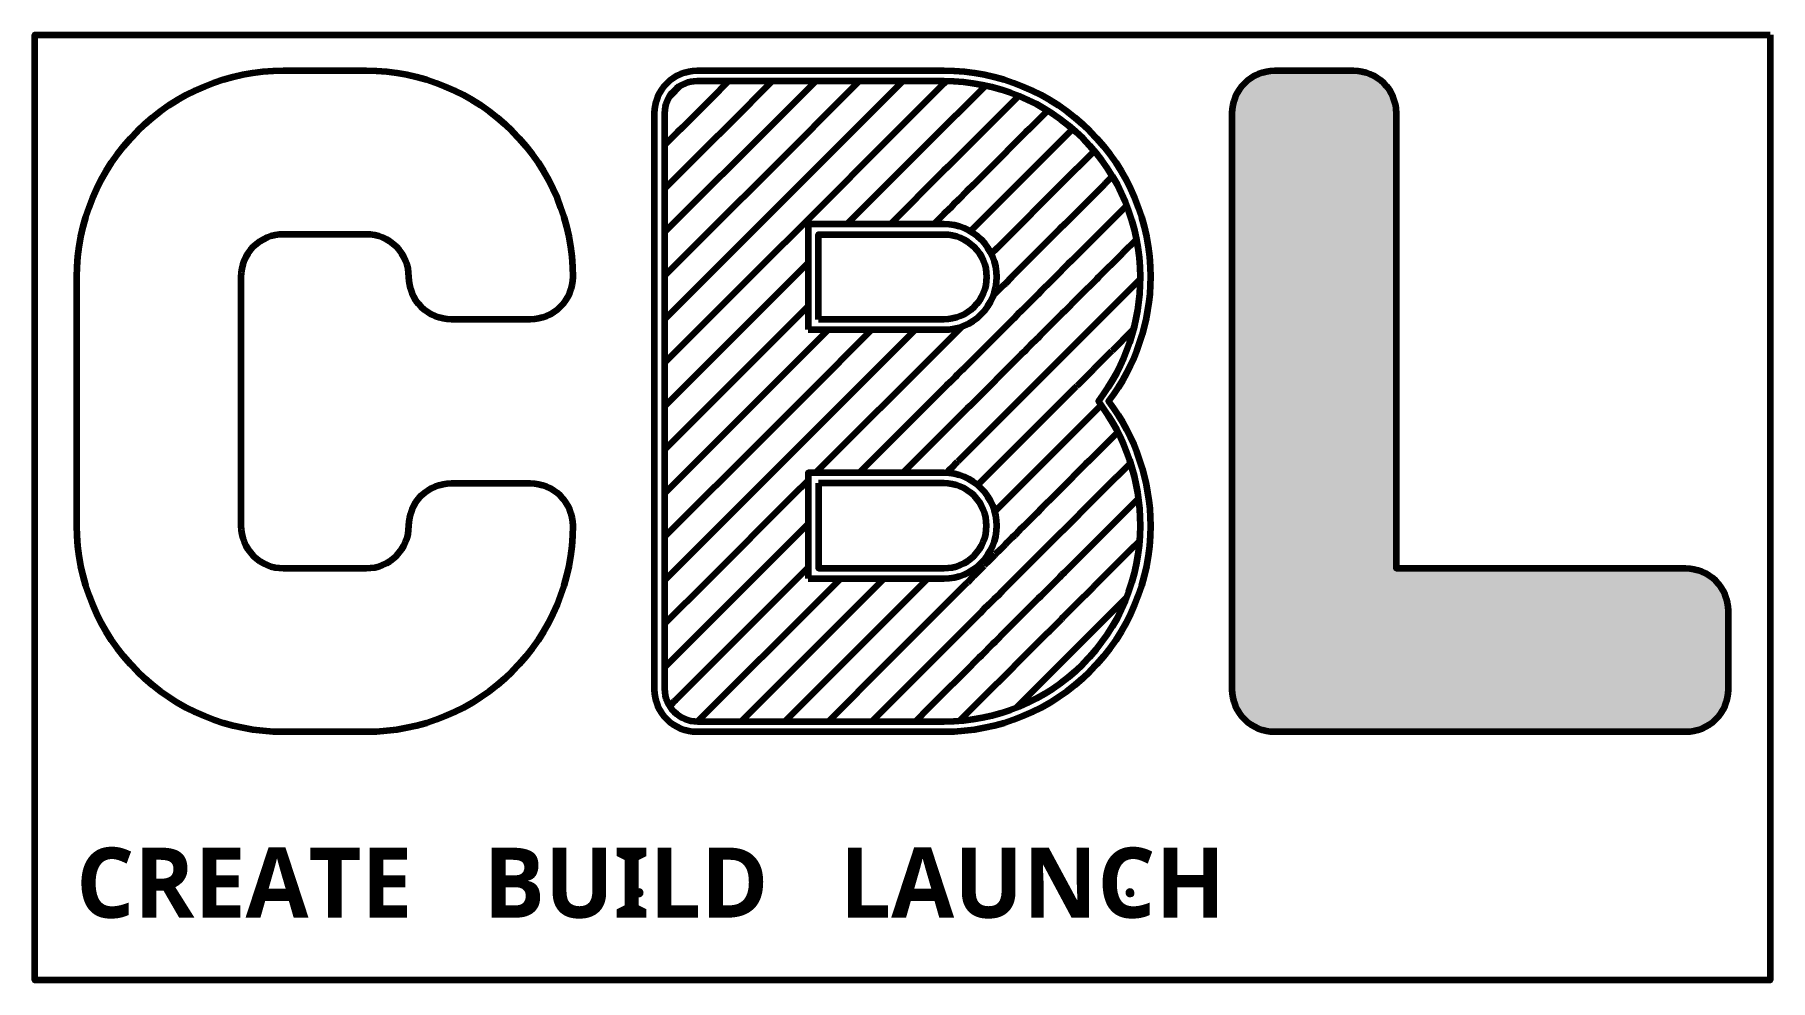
# Model space of a CAD drawing. Header units: inches. Extents: x 680 to 1349, y -374 to -9.
import ezdxf

# ---------------------------------------------------------------- set-up
doc = ezdxf.new("R2010")
doc.units = ezdxf.units.IN
doc.header["$LTSCALE"] = 96
doc.header["$MEASUREMENT"] = 0
doc.linetypes.add('SOLID', pattern=[0])
doc.layers.add('CAD_  Default', color=7, linetype='SOLID', lineweight=18, true_color=0x000000)
doc.layers.add('Text Elevations & Sections', color=7, linetype='SOLID', lineweight=9, true_color=0x004080)

msp = doc.modelspace()

# ---------------------------------------------------------------- linework, layer by layer
at = {"layer": 'CAD_  Default', "color": 126, "lineweight": 100, "true_color": 0x0f766e, "transparency": 33554559}
for p, q in [((940.63, -33.41), (947.54, -26.5)), ((947.96, -42.88), (964.34, -26.5)), ((955.29, -52.34), (981.13, -26.5)), ((962.62, -61.8), (997.92, -26.5)), ((969.95, -71.26), (1014.72, -26.5)), ((1030.51, -27.49), (1031.45, -26.56)), ((924.45, -32.8), (925.18, -32.07)), ((925.18, -32.07), (928.77, -28.47)), ((928.77, -28.47), (929.09, -28.15)), ((929.09, -28.15), (929.12, -28.13)), ((929.73, -44.31), (940.63, -33.41)), ((1011.95, -46.06), (1030.47, -27.54)), ((1030.47, -27.54), (1030.51, -27.49)), ((1039.23, -35.57), (1046.44, -28.36)), ((1046.58, -45.01), (1059.36, -32.24)), ((1031.28, -43.52), (1039.23, -35.57)), ((1063.56, -44.83), (1070.37, -38.02)), ((922.82, -51.22), (927.71, -46.33)), ((927.71, -46.33), (929.73, -44.31)), ((939.19, -51.64), (947.96, -42.88)), ((977.28, -80.72), (1011.95, -46.06)), ((993, -81.8), (1030.47, -44.34)), ((1030.47, -44.34), (1031.28, -43.52)), ((1044.18, -47.42), (1045.48, -46.12)), ((1045.48, -46.12), (1046.58, -45.01)), ((1047.6, -60.79), (1062.05, -46.34)), ((1054.97, -70.21), (1080, -45.18)), ((1062.05, -46.34), (1063.56, -44.83)), ((934.39, -56.44), (939.19, -51.64)), ((948.66, -58.97), (955.29, -52.34)), ((1036.69, -54.91), (1044.18, -47.42)), ((922.82, -68.02), (934.39, -56.44)), ((941.08, -66.54), (948.66, -58.97)), ((1030.47, -61.13), (1032.05, -59.55)), ((1032.05, -59.55), (1036.69, -54.91)), ((1075.45, -66.53), (1088.33, -53.64)), ((922.82, -84.81), (941.08, -66.54)), ((947.77, -76.65), (958.12, -66.3)), ((958.12, -66.3), (962.62, -61.8)), ((1009.8, -81.8), (1030.47, -61.13)), ((1039.33, -69.06), (1041.92, -66.47)), ((1041.92, -66.47), (1047.6, -60.79)), ((1070.71, -71.27), (1075.45, -66.53)), ((1077.28, -81.49), (1092.35, -66.42)), ((1092.35, -66.42), (1092.82, -65.95)), ((1092.82, -65.95), (1095.37, -63.4)), ((954.46, -86.76), (967.58, -73.63)), ((967.58, -73.63), (969.95, -71.26)), ((1034.14, -74.25), (1036.28, -72.11)), ((1036.28, -72.11), (1039.33, -69.06)), ((1040.65, -84.53), (1054.97, -70.21)), ((1058.18, -83.8), (1070.71, -71.27)), ((922.82, -101.6), (947.77, -76.65)), ((1026.59, -81.8), (1030.47, -77.92)), ((1030.47, -77.92), (1032.82, -75.57)), ((1032.82, -75.57), (1034.14, -74.25)), ((1090.07, -85.5), (1100.87, -74.7)), ((922.82, -118.4), (954.46, -86.76)), ((961.15, -96.86), (977.04, -80.97)), ((977.04, -80.97), (977.28, -80.72)), ((1052.62, -89.36), (1058.18, -83.8)), ((1068.61, -90.16), (1075.12, -83.65)), ((1075.12, -83.65), (1077.28, -81.49)), ((1081.28, -94.29), (1089.14, -86.43)), ((1089.14, -86.43), (1090.07, -85.5)), ((1048.72, -93.25), (1051.08, -90.9)), ((1051.08, -90.9), (1052.62, -89.36)), ((1062.96, -95.81), (1066.2, -92.57)), ((1066.2, -92.57), (1068.61, -90.16)), ((1090.21, -102.15), (1098.9, -93.46)), ((1098.9, -93.46), (1099.27, -93.09)), ((1099.27, -93.09), (1099.6, -92.76)), ((1099.6, -92.76), (1104.58, -87.78)), ((922.82, -135.19), (961.15, -96.86)), ((967.84, -106.97), (978.12, -96.69)), ((1057.9, -100.87), (1060.59, -98.18)), ((1060.59, -98.18), (1062.96, -95.81)), ((1073.42, -102.15), (1078.4, -97.16)), ((1078.4, -97.16), (1079.93, -95.64)), ((1079.93, -95.64), (1081.28, -94.29)), ((922.82, -151.99), (967.84, -106.97)), ((1051.25, -107.52), (1053.56, -105.22)), ((1053.56, -105.22), (1054.13, -104.64)), ((1054.13, -104.64), (1056.62, -102.15)), ((1056.62, -102.15), (1057.9, -100.87)), ((1068.27, -107.29), (1071.77, -103.79)), ((1071.77, -103.79), (1073.42, -102.15)), ((1082.99, -109.37), (1089.41, -102.95)), ((1089.41, -102.95), (1090.21, -102.15)), ((1097.71, -111.45), (1106.05, -103.1)), ((974.52, -117.07), (978.12, -113.48)), ((1049.49, -109.28), (1051.08, -107.69)), ((1051.08, -107.69), (1051.25, -107.52)), ((1060.58, -114.99), (1062.5, -113.07)), ((1062.5, -113.07), (1064.12, -111.44)), ((1064.12, -111.44), (1066.62, -108.94)), ((1066.62, -108.94), (1068.27, -107.29)), ((1077.16, -115.2), (1081.99, -110.37)), ((1081.99, -110.37), (1082.99, -109.37)), ((1090.2, -118.95), (1097.36, -111.79)), ((1097.36, -111.79), (1097.71, -111.45)), ((922.82, -168.78), (974.52, -117.07)), ((1054.53, -121.03), (1055.85, -119.72)), ((1055.85, -119.72), (1057.41, -118.15)), ((1057.41, -118.15), (1058.99, -116.58)), ((1058.99, -116.58), (1060.58, -114.99)), ((1071.07, -121.29), (1072.19, -120.17)), ((1072.19, -120.17), (1076.08, -116.28)), ((1076.08, -116.28), (1077.16, -115.2)), ((1083.8, -125.35), (1089.66, -119.5)), ((1089.66, -119.5), (1090.2, -118.95)), ((978.12, -163.86), (1019.48, -122.5)), ((978.12, -147.07), (1002.69, -122.5)), ((978.12, -130.27), (985.89, -122.5)), ((1030.73, -128.04), (1033.12, -125.65)), ((1033.12, -125.65), (1035.67, -123.1)), ((1035.67, -123.1), (1035.73, -123.04)), ((1035.73, -123.04), (1037.6, -121.17)), ((1040.64, -134.92), (1050.02, -125.54)), ((1050.02, -125.54), (1051.46, -124.11)), ((1051.46, -124.11), (1052.98, -122.58)), ((1052.98, -122.58), (1054.53, -121.03)), ((1063.76, -128.6), (1066.6, -125.76)), ((1066.6, -125.76), (1067.74, -124.62)), ((1067.74, -124.62), (1071.07, -121.29)), ((1078.07, -131.08), (1083.14, -126.01)), ((1083.14, -126.01), (1083.8, -125.35)), ((1095.41, -130.54), (1103.24, -122.71)), ((1103.24, -122.7), (1103.46, -122.49)), ((1103.24, -122.71), (1103.24, -122.7)), ((972.96, -135.43), (978.12, -130.27)), ((980.97, -177.8), (1030.47, -128.3)), ((1030.47, -128.3), (1030.73, -128.04)), ((1040.64, -151.72), (1060.42, -131.94)), ((1060.42, -131.94), (1061.48, -130.88)), ((1061.48, -130.88), (1062.61, -129.75)), ((1062.61, -129.75), (1063.76, -128.6)), ((1072.98, -136.17), (1077.36, -131.79)), ((1077.36, -131.79), (1078.07, -131.08)), ((1088.41, -137.54), (1095.22, -130.72)), ((1095.22, -130.72), (1095.41, -130.54)), ((922.82, -185.57), (972.96, -135.43)), ((1034.86, -140.71), (1035.73, -139.83)), ((1035.73, -139.83), (1037.5, -138.06)), ((1037.5, -138.06), (1038.25, -137.31)), ((1038.25, -137.31), (1038.88, -136.68)), ((1038.88, -136.68), (1040.64, -134.92)), ((1040.64, -168.51), (1070.82, -138.34)), ((1070.82, -138.34), (1071.51, -137.65)), ((1071.51, -137.65), (1072.24, -136.92)), ((1072.24, -136.92), (1072.98, -136.17)), ((1082.21, -143.74), (1088.12, -137.83)), ((1088.12, -137.83), (1088.41, -137.54)), ((961.82, -163.37), (978.12, -147.07)), ((997.77, -177.8), (1030.47, -145.1)), ((1030.47, -145.1), (1031.5, -144.07)), ((1031.5, -144.07), (1033.12, -142.44)), ((1033.12, -142.44), (1034.86, -140.71)), ((1053.06, -172.88), (1081.21, -144.73)), ((1081.21, -144.73), (1081.53, -144.42)), ((1081.53, -144.42), (1081.86, -144.08)), ((1081.86, -144.08), (1082.21, -143.74)), ((1038.25, -154.1), (1039.53, -152.83)), ((1039.53, -152.83), (1040.64, -151.72)), ((1070.24, -172.5), (1091.04, -151.7)), ((1030.47, -161.89), (1032.27, -160.09)), ((1032.27, -160.09), (1033.12, -159.24)), ((1033.12, -159.24), (1034.04, -158.32)), ((1034.04, -158.32), (1035.73, -156.63)), ((1035.73, -156.63), (1036.74, -155.62)), ((1036.74, -155.62), (1038.25, -154.1)), ((922.82, -202.37), (961.82, -163.37)), ((950.67, -191.3), (978.12, -163.86)), ((1014.56, -177.8), (1030.47, -161.89)), ((1086.59, -172.94), (1097.35, -162.19)), ((1033.22, -175.93), (1035.73, -173.42)), ((1035.73, -173.42), (1035.97, -173.19)), ((1035.97, -173.19), (1038.25, -170.9)), ((1038.25, -170.9), (1040.18, -168.97)), ((1040.18, -168.97), (1040.64, -168.51)), ((1046.21, -179.74), (1053.06, -172.88)), ((1065.92, -176.82), (1070.24, -172.5)), ((1085.23, -174.31), (1086.59, -172.94)), ((972.49, -186.29), (978.12, -180.65)), ((1031.3, -177.85), (1033.03, -176.12)), ((1033.03, -176.12), (1033.12, -176.03)), ((1033.12, -176.03), (1033.22, -175.93)), ((1043.43, -182.51), (1046.21, -179.74)), ((1059.04, -183.7), (1065.92, -176.82)), ((1075.35, -184.19), (1085.23, -174.31)), ((1086.85, -189.48), (1096.91, -179.41)), ((1096.91, -179.41), (1097.35, -178.98)), ((1097.35, -178.98), (1102.23, -174.09)), ((939.53, -219.24), (972.49, -186.29)), ((1054.89, -187.85), (1059.04, -183.7)), ((1068.34, -191.19), (1073.33, -186.2)), ((1073.33, -186.2), (1075.35, -184.19)), ((922.82, -219.16), (950.67, -191.3)), ((1050.06, -192.68), (1053.34, -189.4)), ((1053.34, -189.4), (1054.89, -187.85)), ((1063.43, -196.1), (1066.24, -193.29)), ((1066.24, -193.29), (1068.34, -191.19)), ((1079.46, -196.87), (1085.8, -190.53)), ((1085.8, -190.53), (1086.85, -189.48)), ((1095.48, -197.64), (1105.35, -187.77)), ((1105.35, -187.77), (1105.36, -187.77)), ((1105.36, -187.77), (1105.42, -187.7)), ((939.38, -236.19), (978.12, -197.45)), ((1057.79, -201.75), (1059.77, -199.77)), ((1059.77, -199.77), (1061.39, -198.15)), ((1061.39, -198.15), (1063.43, -196.1)), ((1073.99, -202.34), (1078.18, -198.15)), ((1078.18, -198.15), (1079.46, -196.87)), ((1088.22, -204.91), (1094.97, -198.15)), ((1094.97, -198.15), (1095.48, -197.64)), ((1050.39, -209.15), (1052.33, -207.2)), ((1052.33, -207.2), (1054.2, -205.34)), ((1054.2, -205.34), (1054.85, -204.68)), ((1054.85, -204.68), (1056.77, -202.76)), ((1056.77, -202.76), (1057.79, -201.75)), ((1068.1, -208.23), (1069.49, -206.84)), ((1069.49, -206.84), (1072.63, -203.7)), ((1072.63, -203.7), (1073.99, -202.34)), ((1082.22, -210.91), (1087.47, -205.65)), ((1087.47, -205.65), (1088.22, -204.91)), ((1102.31, -207.61), (1102.44, -207.48)), ((1102.44, -207.48), (1105.72, -204.19)), ((1044.11, -215.43), (1045.93, -213.61)), ((1045.93, -213.61), (1046.12, -213.41)), ((1046.12, -213.41), (1047.96, -211.57)), ((1047.96, -211.57), (1049.78, -209.75)), ((1049.78, -209.75), (1050.07, -209.47)), ((1050.07, -209.47), (1050.39, -209.15)), ((1060.72, -215.61), (1062.74, -213.59)), ((1062.74, -213.59), (1064.2, -212.12)), ((1064.2, -212.12), (1065.61, -210.72)), ((1065.61, -210.72), (1068.1, -208.23)), ((1077.02, -216.1), (1081.34, -211.78)), ((1081.34, -211.78), (1082.22, -210.91)), ((1094.94, -214.98), (1102.31, -207.61)), ((922.82, -235.95), (939.53, -219.24)), ((959.51, -232.85), (978.12, -214.24)), ((984.21, -224.94), (990.65, -218.5)), ((992.38, -233.57), (1007.45, -218.5)), ((1000.55, -242.19), (1024.24, -218.5)), ((1037, -222.53), (1039.03, -220.51)), ((1039.03, -220.51), (1039.52, -220.01)), ((1039.52, -220.01), (1041.47, -218.07)), ((1041.47, -218.07), (1041.78, -217.75)), ((1041.78, -217.75), (1042.07, -217.46)), ((1042.07, -217.46), (1043.89, -215.64)), ((1043.89, -215.64), (1044.11, -215.43)), ((1054.32, -222), (1056.03, -220.29)), ((1056.03, -220.29), (1057.46, -218.86)), ((1057.46, -218.86), (1058.88, -217.45)), ((1058.88, -217.45), (1060.72, -215.61)), ((1071.36, -221.76), (1075.1, -218.02)), ((1075.1, -218.02), (1076.08, -217.04)), ((1076.08, -217.04), (1077.02, -216.1)), ((1088.44, -221.48), (1094.59, -215.33)), ((1094.59, -215.33), (1094.94, -214.98)), ((935.84, -273.31), (984.21, -224.94)), ((1030.47, -229.07), (1032.08, -227.45)), ((1032.08, -227.45), (1034.06, -225.47)), ((1034.06, -225.47), (1036.19, -223.34)), ((1036.19, -223.34), (1037, -222.53)), ((1047.93, -228.4), (1049.77, -226.56)), ((1049.77, -226.56), (1051.18, -225.15)), ((1051.18, -225.15), (1052.9, -223.42)), ((1052.9, -223.42), (1054.32, -222)), ((1062.72, -230.4), (1065.95, -227.17)), ((1065.95, -227.17), (1066.97, -226.16)), ((1066.97, -226.16), (1067.97, -225.15)), ((1067.97, -225.15), (1071.36, -221.76)), ((1082.01, -227.91), (1087.45, -222.46)), ((1087.45, -222.46), (1087.95, -221.96)), ((1087.95, -221.96), (1088.44, -221.48)), ((1092.66, -234.05), (1099.81, -226.9)), ((1099.81, -226.9), (1099.83, -226.88)), ((1099.83, -226.88), (1099.85, -226.86)), ((1099.85, -226.86), (1100.74, -225.97)), ((927.01, -265.35), (959.51, -232.85)), ((952.15, -273.8), (992.38, -233.57)), ((1008.71, -250.82), (1030.47, -229.07)), ((1042.02, -234.3), (1044.44, -231.89)), ((1044.44, -231.89), (1045.9, -230.42)), ((1045.9, -230.42), (1047.93, -228.4)), ((1058.47, -234.65), (1061.7, -231.42)), ((1061.7, -231.42), (1062.72, -230.4)), ((1071.12, -238.8), (1075.86, -234.05)), ((1075.86, -234.05), (1076.47, -233.45)), ((1076.47, -233.45), (1077.07, -232.85)), ((1077.07, -232.85), (1082.01, -227.91)), ((1086.16, -240.55), (1092.66, -234.05)), ((928.39, -247.17), (939.38, -236.19)), ((1034.65, -241.67), (1036.02, -240.31)), ((1036.02, -240.31), (1037.49, -238.84)), ((1037.49, -238.84), (1040.55, -235.78)), ((1040.55, -235.78), (1042.02, -234.3)), ((1050.34, -242.78), (1054.08, -239.04)), ((1054.08, -239.04), (1057.47, -235.65)), ((1057.47, -235.65), (1058.47, -234.65)), ((1065.77, -244.15), (1070.5, -239.41)), ((1070.5, -239.41), (1071.12, -238.8)), ((1079.51, -247.2), (1085.78, -240.93)), ((1085.78, -240.93), (1085.97, -240.74)), ((1085.97, -240.74), (1086.16, -240.55)), ((922.82, -252.75), (928.39, -247.17)), ((968.94, -273.8), (1000.55, -242.19)), ((1016.88, -259.45), (1030.47, -245.86)), ((1030.47, -245.86), (1034.65, -241.67)), ((1045.02, -248.1), (1049.36, -243.76)), ((1049.36, -243.76), (1050.34, -242.78)), ((1060.22, -249.69), (1065.17, -244.75)), ((1065.17, -244.75), (1065.77, -244.15)), ((1073.06, -253.65), (1079.3, -247.41)), ((1079.3, -247.41), (1079.51, -247.2)), ((985.74, -273.8), (1008.71, -250.82)), ((1037.97, -255.15), (1038.78, -254.35)), ((1038.78, -254.35), (1044.1, -249.02)), ((1044.1, -249.02), (1045.02, -248.1)), ((1054.78, -255.13), (1060.22, -249.69)), ((1066.37, -260.34), (1072.86, -253.85)), ((1072.86, -253.85), (1073.06, -253.65)), ((1002.53, -273.8), (1016.88, -259.45)), ((1030.47, -262.65), (1037.22, -255.9)), ((1037.22, -255.9), (1037.97, -255.15)), ((1048.02, -261.9), (1054.28, -255.64)), ((1054.28, -255.64), (1054.78, -255.13)), ((1059.22, -267.49), (1066.37, -260.34)), ((924.66, -267.7), (924.73, -267.63)), ((924.73, -267.63), (924.82, -267.54)), ((924.82, -267.54), (924.9, -267.46)), ((924.9, -267.46), (925.35, -267.01)), ((925.35, -267.01), (926.46, -265.9)), ((926.46, -265.9), (927.01, -265.35)), ((1025.05, -268.07), (1030.47, -262.65)), ((1040.07, -269.85), (1047.65, -262.27)), ((1047.65, -262.27), (1048.02, -261.9)), ((1058.29, -268.42), (1059.2, -267.51)), ((1059.2, -267.51), (1059.22, -267.49)), ((935.36, -273.79), (935.37, -273.79)), ((935.37, -273.78), (935.38, -273.77)), ((935.37, -273.79), (935.37, -273.78)), ((935.38, -273.77), (935.41, -273.75)), ((935.38, -273.77), (935.38, -273.77)), ((935.41, -273.74), (935.84, -273.31)), ((935.41, -273.75), (935.41, -273.74)), ((1019.32, -273.8), (1025.05, -268.07)), ((1036.51, -273.4), (1039.79, -270.12)), ((1039.79, -270.12), (1039.92, -269.99)), ((1039.92, -269.99), (1040.07, -269.85))]:
    msp.add_line(p, q, dxfattribs=at)
at = {"layer": 'CAD_  Default', "lineweight": 211, "transparency": 33554687}
msp.add_line((1158.07, -22.55), (1188.47, -22.55), dxfattribs=at)
at = {"layer": 'CAD_  Default', "color": 7, "lineweight": 211, "true_color": 0xffffff, "transparency": 33554687}
msp.add_lwpolyline([(1349.17, -8.67), (1349.17, -373.58), (679.77, -373.58), (679.77, -8.67)], close=True, dxfattribs=at)
at = {"layer": 'CAD_  Default', "color": 126, "lineweight": 211, "true_color": 0x0f766e, "transparency": 33554687}
for points in [[(807.67, -214.55, 0.414214), (824.07, -198.15, -0.414214), (840.47, -181.75), (870.87, -181.75, -0.414214), (887.27, -198.15, -0.414214), (807.67, -277.75), (775.67, -277.75, -0.414214), (696.07, -198.15), (696.07, -102.15, -0.414214), (775.67, -22.55), (807.67, -22.55, -0.414214), (887.27, -102.15, -0.414214), (870.87, -118.55), (840.47, -118.55, -0.414214), (824.07, -102.15, 0.414214), (807.67, -85.75), (775.67, -85.75, 0.414214), (759.27, -102.15), (759.27, -198.15, 0.414214), (775.67, -214.55)], [(935.27, -277.75, -0.414214), (918.87, -261.35), (918.87, -38.95, -0.414214), (935.27, -22.55), (1030.47, -22.55, -0.414214), (1110.07, -102.15, -0.163246), (1093.97, -150.15, -0.163246), (1110.07, -198.15, -0.414214), (1030.47, -277.75)], [(1141.67, -38.95, -0.414214), (1158.07, -22.55), (1188.47, -22.55, -0.414214), (1204.87, -38.95), (1204.87, -214.55), (1316.47, -214.55, -0.414214), (1332.87, -230.95), (1332.87, -261.35, -0.414214), (1316.47, -277.75), (1158.07, -277.75, -0.414214), (1141.67, -261.35)], [(982.07, -118.55), (982.07, -85.75), (1030.47, -85.75, -0.414214), (1046.87, -102.15, -0.414214), (1030.47, -118.55)], [(982.07, -181.75), (982.07, -214.55), (1030.47, -214.55, 0.414214), (1046.87, -198.15, 0.414214), (1030.47, -181.75)]]:
    msp.add_lwpolyline(points, format="xyb", close=True, dxfattribs=at)
at = {"layer": 'CAD_  Default', "lineweight": 211, "transparency": 33554687}
for points in [[(935.27, -277.75, -0.414214), (918.87, -261.35), (918.87, -38.95, -0.414214), (935.27, -22.55), (1030.47, -22.55, -0.414214), (1110.07, -102.15, -0.163246), (1093.97, -150.15, -0.163246), (1110.07, -198.15, -0.414214), (1030.47, -277.75)], [(935.27, -277.75, -0.414214), (918.87, -261.35), (918.87, -38.95, -0.414214), (935.27, -22.55), (1030.47, -22.55, -0.414214), (1110.07, -102.15, -0.163246), (1093.97, -150.15, -0.163246), (1110.07, -198.15, -0.414214), (1030.47, -277.75)], [(935.47, -273.8, -0.414214), (922.82, -261.15), (922.82, -38.95, -0.414214), (935.27, -26.5), (1030.47, -26.5, -0.414214), (1106.12, -102.15, -0.163246), (1090.02, -150.15, -0.163246), (1106.12, -198.15, -0.414214), (1030.47, -273.8)]]:
    msp.add_lwpolyline(points, format="xyb", close=True, dxfattribs=at)
at = {"layer": 'CAD_  Default', "color": 7, "lineweight": 211, "true_color": 0xffffff, "transparency": 33554687}
for points in [[(935.47, -273.8, -0.414214), (922.82, -261.15), (922.82, -38.95, -0.414214), (935.27, -26.5), (1030.47, -26.5, -0.414214), (1106.12, -102.15, -0.163246), (1090.02, -150.15, -0.163246), (1106.12, -198.15, -0.414214), (1030.47, -273.8)], [(978.12, -122.5), (1030.47, -122.5, 0.414214), (1050.82, -102.15, 0.414214), (1030.47, -81.8), (978.12, -81.8)], [(978.12, -218.5), (1030.47, -218.5, 0.414214), (1050.82, -198.15, 0.414214), (1030.47, -177.8), (978.12, -177.8)]]:
    msp.add_lwpolyline(points, format="xyb", close=True, dxfattribs=at)
at = {"layer": 'CAD_  Default', "color": 126, "lineweight": 211, "true_color": 0x0f766e, "transparency": 33554687}
for points in [[(1141.67, -38.95), (1141.81, -36.81), (1141.67, -38.95), (1158.07, -22.55)], [(1141.67, -38.95), (1158.07, -22.55), (1141.67, -38.95), (1188.47, -22.55)], [(1141.67, -38.95), (1188.47, -22.55), (1141.67, -38.95), (1204.87, -38.95)], [(1141.81, -36.81), (1153.82, -23.11), (1141.81, -36.81), (1158.07, -22.55)], [(1141.81, -36.81), (1145.06, -28.96), (1141.81, -36.81), (1153.82, -23.11)], [(1145.06, -28.96), (1148.08, -25.94), (1145.06, -28.96), (1153.82, -23.11)], [(1145.06, -28.96), (1146.47, -27.35), (1145.06, -28.96), (1148.08, -25.94)], [(1148.08, -25.94), (1151.79, -23.8), (1148.08, -25.94), (1153.82, -23.11)], [(1148.08, -25.94), (1149.87, -24.75), (1148.08, -25.94), (1151.79, -23.8)], [(1153.82, -23.11), (1155.93, -22.69), (1153.82, -23.11), (1158.07, -22.55)], [(1188.47, -22.55), (1190.61, -22.69), (1188.47, -22.55), (1194.74, -23.8)], [(1188.47, -22.55), (1194.74, -23.8), (1188.47, -22.55), (1198.45, -25.94)], [(1188.47, -22.55), (1198.45, -25.94), (1188.47, -22.55), (1204.87, -38.95)], [(1190.61, -22.69), (1192.71, -23.11), (1190.61, -22.69), (1194.74, -23.8)], [(1194.74, -23.8), (1196.67, -24.75), (1194.74, -23.8), (1198.45, -25.94)], [(1198.45, -25.94), (1200.06, -27.35), (1198.45, -25.94), (1204.73, -36.81)], [(1198.45, -25.94), (1204.73, -36.81), (1198.45, -25.94), (1204.87, -38.95)], [(1141.81, -36.81), (1142.92, -32.67), (1141.81, -36.81), (1145.06, -28.96)], [(1141.81, -36.81), (1142.23, -34.7), (1141.81, -36.81), (1142.92, -32.67)], [(1142.92, -32.67), (1143.86, -30.75), (1142.92, -32.67), (1145.06, -28.96)], [(1200.06, -27.35), (1201.48, -28.96), (1200.06, -27.35), (1202.67, -30.75)], [(1200.06, -27.35), (1202.67, -30.75), (1200.06, -27.35), (1204.73, -36.81)], [(1202.67, -30.75), (1203.62, -32.67), (1202.67, -30.75), (1204.31, -34.7)], [(1202.67, -30.75), (1204.31, -34.7), (1202.67, -30.75), (1204.73, -36.81)], [(1204.87, -214.55), (1141.67, -261.35), (1204.87, -214.55), (1141.67, -38.95)], [(1204.87, -214.55), (1141.67, -38.95), (1204.87, -214.55), (1204.87, -38.95)], [(1141.67, -261.35), (1204.87, -214.55), (1141.67, -261.35), (1158.07, -277.75)], [(1204.87, -214.55), (1316.47, -277.75), (1204.87, -214.55), (1158.07, -277.75)], [(1204.87, -214.55), (1316.47, -214.55), (1204.87, -214.55), (1316.47, -277.75)], [(1316.47, -214.55), (1318.61, -214.69), (1316.47, -214.55), (1322.74, -215.8)], [(1316.47, -214.55), (1322.74, -215.8), (1316.47, -214.55), (1328.06, -219.35)], [(1316.47, -214.55), (1328.06, -219.35), (1316.47, -214.55), (1332.87, -230.95)], [(1316.47, -214.55), (1332.87, -230.95), (1316.47, -214.55), (1332.87, -261.35)], [(1316.47, -214.55), (1332.87, -261.35), (1316.47, -214.55), (1316.47, -277.75)], [(1318.61, -214.69), (1320.71, -215.11), (1318.61, -214.69), (1322.74, -215.8)], [(1322.74, -215.8), (1324.67, -216.75), (1322.74, -215.8), (1328.06, -219.35)], [(1324.67, -216.75), (1326.45, -217.94), (1324.67, -216.75), (1328.06, -219.35)], [(1328.06, -219.35), (1329.48, -220.96), (1328.06, -219.35), (1331.62, -224.67)], [(1328.06, -219.35), (1331.62, -224.67), (1328.06, -219.35), (1332.31, -226.7)], [(1328.06, -219.35), (1332.31, -226.7), (1328.06, -219.35), (1332.87, -230.95)], [(1329.48, -220.96), (1330.67, -222.75), (1329.48, -220.96), (1331.62, -224.67)], [(1332.31, -226.7), (1332.73, -228.81), (1332.31, -226.7), (1332.87, -230.95)], [(1141.67, -261.35), (1158.07, -277.75), (1141.67, -261.35), (1148.08, -274.36)], [(1141.67, -261.35), (1148.08, -274.36), (1141.67, -261.35), (1141.81, -263.49)], [(1148.08, -274.36), (1146.47, -272.94), (1148.08, -274.36), (1141.81, -263.49)], [(1146.47, -272.94), (1143.86, -269.55), (1146.47, -272.94), (1141.81, -263.49)], [(1143.86, -269.55), (1142.23, -265.59), (1143.86, -269.55), (1141.81, -263.49)], [(1143.86, -269.55), (1142.92, -267.62), (1143.86, -269.55), (1142.23, -265.59)], [(1332.87, -261.35), (1320.71, -277.19), (1332.87, -261.35), (1316.47, -277.75)], [(1332.87, -261.35), (1322.74, -276.5), (1332.87, -261.35), (1320.71, -277.19)], [(1332.87, -261.35), (1332.73, -263.49), (1332.87, -261.35), (1322.74, -276.5)], [(1332.73, -263.49), (1324.67, -275.55), (1332.73, -263.49), (1322.74, -276.5)], [(1332.73, -263.49), (1329.48, -271.33), (1332.73, -263.49), (1324.67, -275.55)], [(1332.73, -263.49), (1332.31, -265.59), (1332.73, -263.49), (1329.48, -271.33)], [(1332.31, -265.59), (1331.62, -267.62), (1332.31, -265.59), (1329.48, -271.33)], [(1331.62, -267.62), (1330.67, -269.55), (1331.62, -267.62), (1329.48, -271.33)], [(1146.47, -272.94), (1145.06, -271.33), (1146.47, -272.94), (1143.86, -269.55)], [(1158.07, -277.75), (1149.87, -275.55), (1158.07, -277.75), (1148.08, -274.36)], [(1329.48, -271.33), (1328.06, -272.94), (1329.48, -271.33), (1324.67, -275.55)], [(1328.06, -272.94), (1326.45, -274.36), (1328.06, -272.94), (1324.67, -275.55)], [(1158.07, -277.75), (1151.79, -276.5), (1158.07, -277.75), (1149.87, -275.55)], [(1158.07, -277.75), (1155.93, -277.61), (1158.07, -277.75), (1151.79, -276.5)], [(1155.93, -277.61), (1153.82, -277.19), (1155.93, -277.61), (1151.79, -276.5)], [(1320.71, -277.19), (1318.61, -277.61), (1320.71, -277.19), (1316.47, -277.75)]]:
    msp.add_solid(points, dxfattribs=at)

# ---------------------------------------------------------------- texts
at = {"layer": 'Text Elevations & Sections', "transparency": 33554687, "attachment_point": 1}
for s, insert, char_height in [('{\\fRoboto Black|b1|i0|p34;\\C126;\\H38;\\H0.711x;CREATE   BUILD   LAUNCH}', (695.74, -322.39), 38), ('{\\fArial|b1|i0|p34;\\C126;\\H11.85;\\H0.716x;•}', (910.81, -335.37), 11.85), ('{\\fArial|b1|i0|p34;\\C126;\\H11.85;\\H0.716x;•}', (1100.11, -335.37), 11.85), ('{\\fArial|b1|i0|p34;\\C126;\\H7.9;\\H0.716x;•}', (1101.35, -337.34), 7.9)]:
    msp.add_mtext(s, dxfattribs=dict(at, insert=insert, char_height=char_height))

doc.saveas('drawing.dxf')
